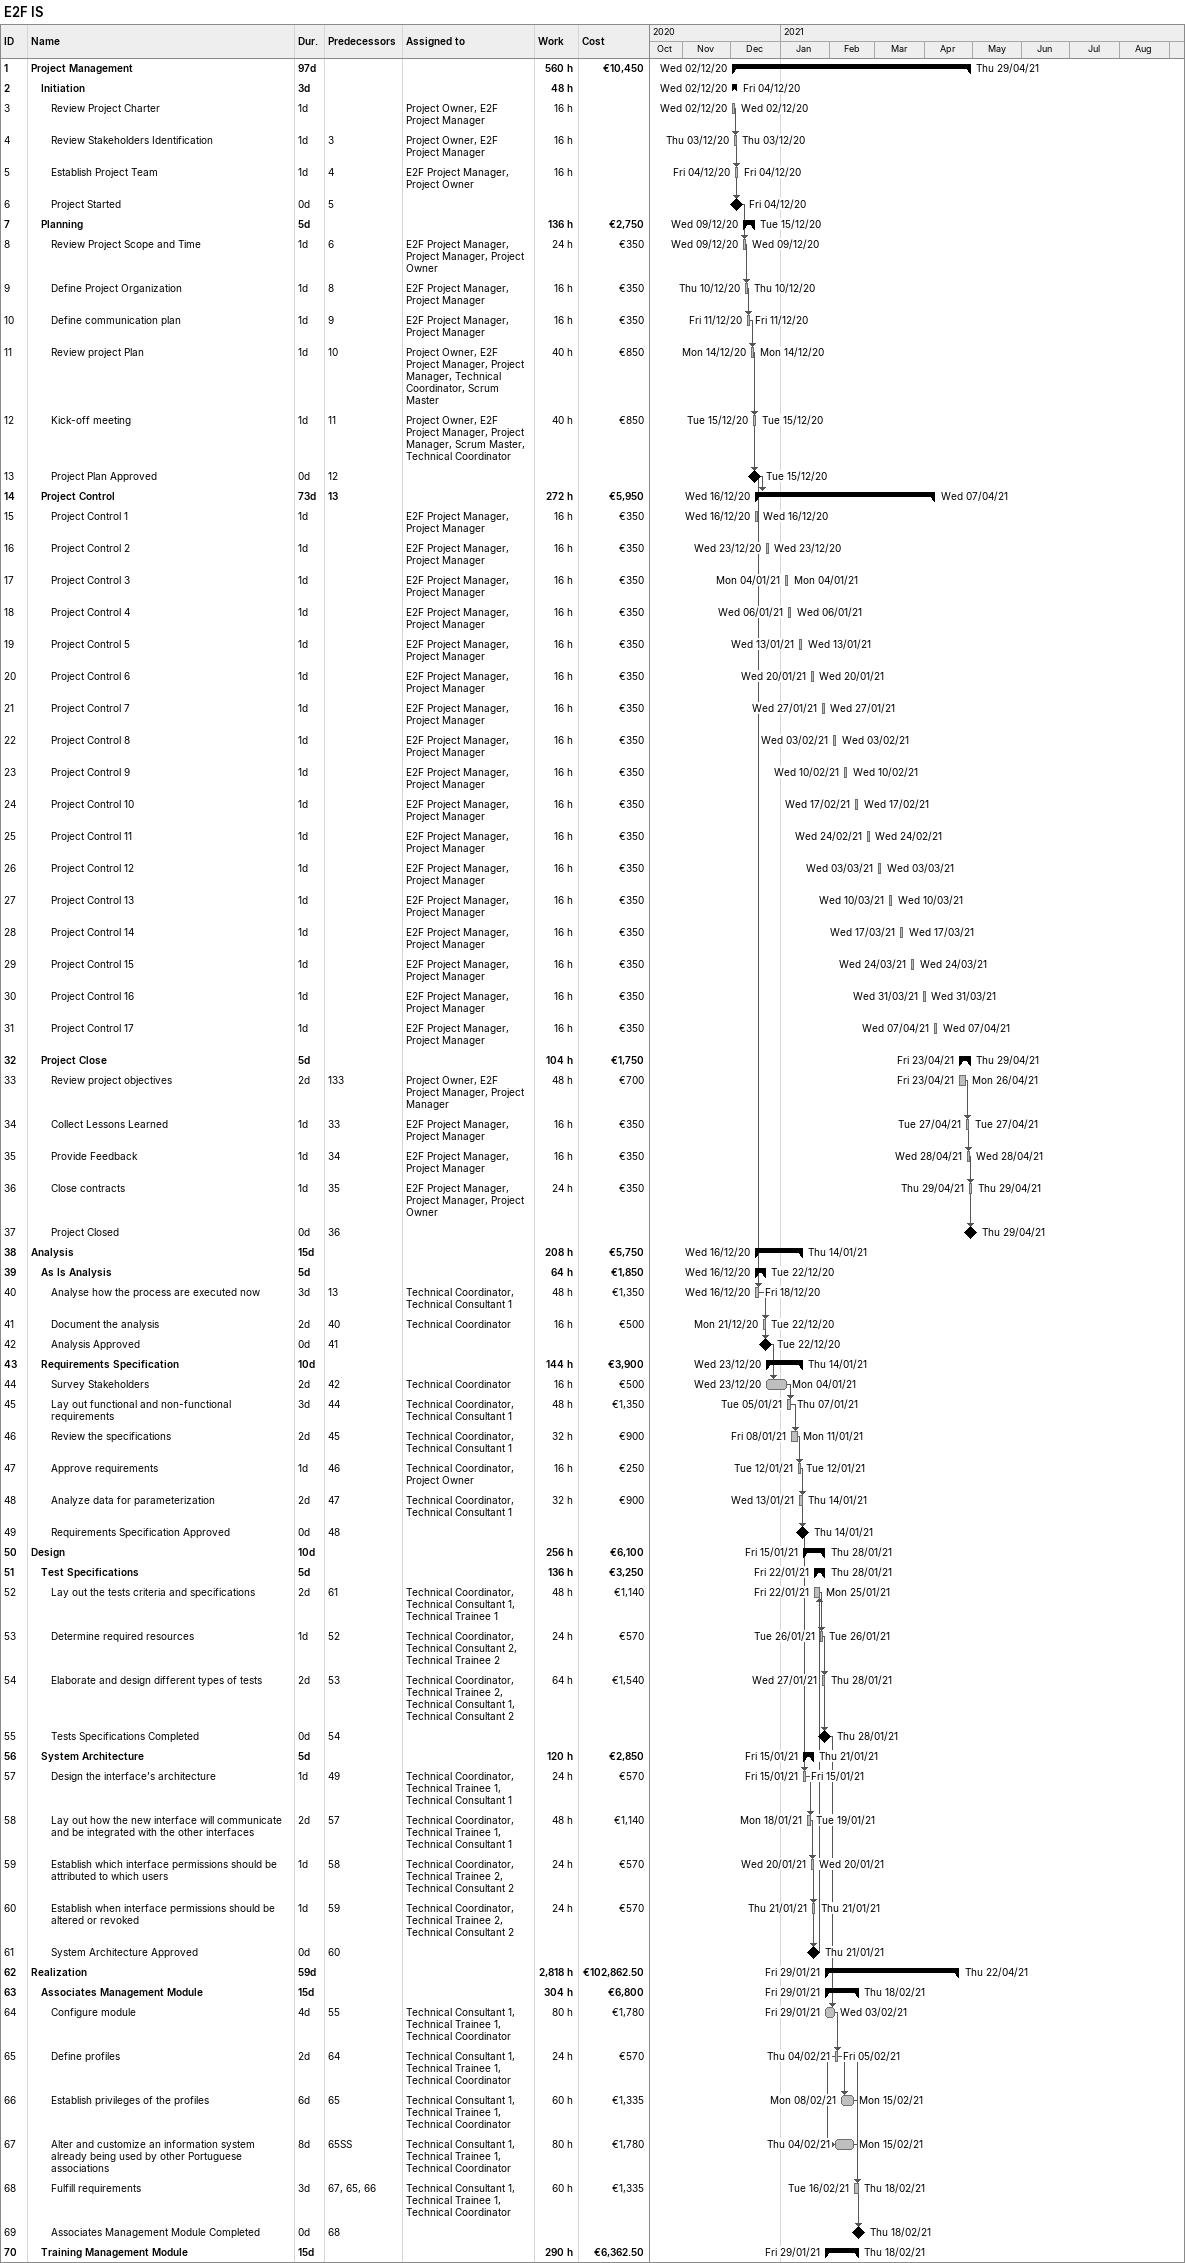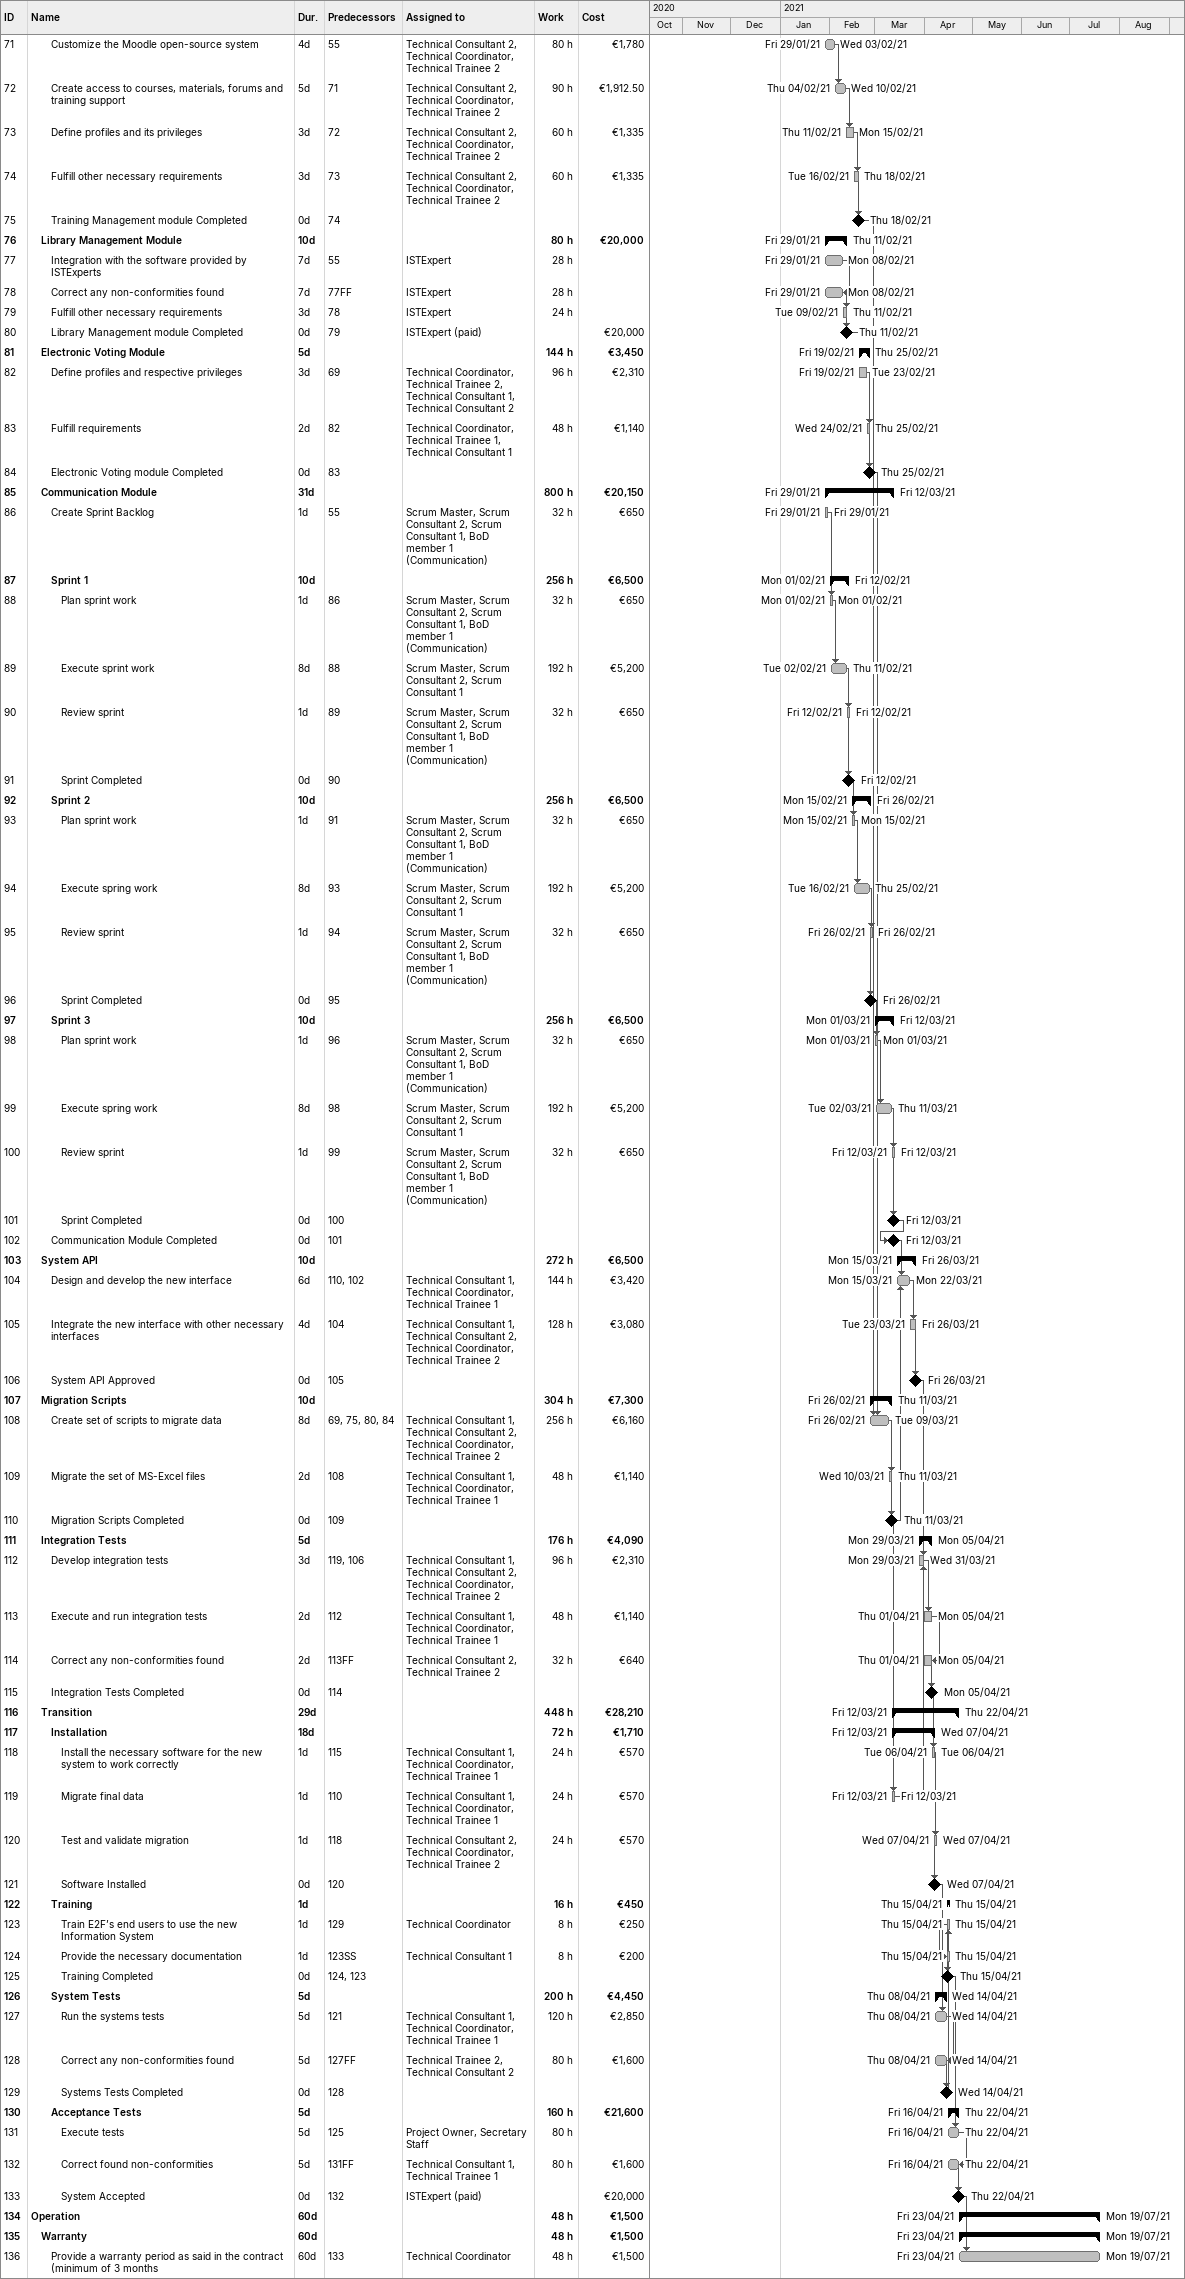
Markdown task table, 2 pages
E2F IS

| ID | Level | Task | Duration | Start | Finish | Predecessors | Resources | Work (h) | Cost (€) |
|---|---|---|---|---|---|---|---|---|---|
| 1 | 1 | **Project Management** | 97d | 2020-12-02 | 2021-04-29 |  |  | 560 | 10450 |
| 2 | 2 | **Initiation** | 3d | 2020-12-02 | 2020-12-04 |  |  | 48 |  |
| 3 | 3 | Review Project Charter | 1d | 2020-12-02 | 2020-12-02 |  | Project Owner, E2F Project Manager | 16 |  |
| 4 | 3 | Review Stakeholders Identification | 1d | 2020-12-03 | 2020-12-03 | 3 | Project Owner, E2F Project Manager | 16 |  |
| 5 | 3 | Establish Project Team | 1d | 2020-12-04 | 2020-12-04 | 4 | E2F Project Manager, Project Owner | 16 |  |
| 6 | 3 | Project Started | 0d | 2020-12-04 | 2020-12-04 | 5 |  |  |  |
| 7 | 2 | **Planning** | 5d | 2020-12-09 | 2020-12-15 |  |  | 136 | 2750 |
| 8 | 3 | Review Project Scope and Time | 1d | 2020-12-09 | 2020-12-09 | 6 | E2F Project Manager, Project Manager, Project Owner | 24 | 350 |
| 9 | 3 | Define Project Organization | 1d | 2020-12-10 | 2020-12-10 | 8 | E2F Project Manager, Project Manager | 16 | 350 |
| 10 | 3 | Define communication plan | 1d | 2020-12-11 | 2020-12-11 | 9 | E2F Project Manager, Project Manager | 16 | 350 |
| 11 | 3 | Review project Plan | 1d | 2020-12-14 | 2020-12-14 | 10 | Project Owner, E2F Project Manager, Project Manager, Technical Coordinator, Scrum Master | 40 | 850 |
| 12 | 3 | Kick-off meeting | 1d | 2020-12-15 | 2020-12-15 | 11 | Project Owner, E2F Project Manager, Project Manager, Scrum Master, Technical Coordinator | 40 | 850 |
| 13 | 3 | Project Plan Approved | 0d | 2020-12-15 | 2020-12-15 | 12 |  |  |  |
| 14 | 2 | **Project Control** | 73d | 2020-12-16 | 2021-04-07 | 13 |  | 272 | 5950 |
| 15 | 3 | Project Control 1 | 1d | 2020-12-16 | 2020-12-16 |  | E2F Project Manager, Project Manager | 16 | 350 |
| 16 | 3 | Project Control 2 | 1d | 2020-12-23 | 2020-12-23 |  | E2F Project Manager, Project Manager | 16 | 350 |
| 17 | 3 | Project Control 3 | 1d | 2021-01-04 | 2021-01-04 |  | E2F Project Manager, Project Manager | 16 | 350 |
| 18 | 3 | Project Control 4 | 1d | 2021-01-06 | 2021-01-06 |  | E2F Project Manager, Project Manager | 16 | 350 |
| 19 | 3 | Project Control 5 | 1d | 2021-01-13 | 2021-01-13 |  | E2F Project Manager, Project Manager | 16 | 350 |
| 20 | 3 | Project Control 6 | 1d | 2021-01-20 | 2021-01-20 |  | E2F Project Manager, Project Manager | 16 | 350 |
| 21 | 3 | Project Control 7 | 1d | 2021-01-27 | 2021-01-27 |  | E2F Project Manager, Project Manager | 16 | 350 |
| 22 | 3 | Project Control 8 | 1d | 2021-02-03 | 2021-02-03 |  | E2F Project Manager, Project Manager | 16 | 350 |
| 23 | 3 | Project Control 9 | 1d | 2021-02-10 | 2021-02-10 |  | E2F Project Manager, Project Manager | 16 | 350 |
| 24 | 3 | Project Control 10 | 1d | 2021-02-17 | 2021-02-17 |  | E2F Project Manager, Project Manager | 16 | 350 |
| 25 | 3 | Project Control 11 | 1d | 2021-02-24 | 2021-02-24 |  | E2F Project Manager, Project Manager | 16 | 350 |
| 26 | 3 | Project Control 12 | 1d | 2021-03-03 | 2021-03-03 |  | E2F Project Manager, Project Manager | 16 | 350 |
| 27 | 3 | Project Control 13 | 1d | 2021-03-10 | 2021-03-10 |  | E2F Project Manager, Project Manager | 16 | 350 |
| 28 | 3 | Project Control 14 | 1d | 2021-03-17 | 2021-03-17 |  | E2F Project Manager, Project Manager | 16 | 350 |
| 29 | 3 | Project Control 15 | 1d | 2021-03-24 | 2021-03-24 |  | E2F Project Manager, Project Manager | 16 | 350 |
| 30 | 3 | Project Control 16 | 1d | 2021-03-31 | 2021-03-31 |  | E2F Project Manager, Project Manager | 16 | 350 |
| 31 | 3 | Project Control 17 | 1d | 2021-04-07 | 2021-04-07 |  | E2F Project Manager, Project Manager | 16 | 350 |
| 32 | 2 | **Project Close** | 5d | 2021-04-23 | 2021-04-29 |  |  | 104 | 1750 |
| 33 | 3 | Review project objectives | 2d | 2021-04-23 | 2021-04-26 | 133 | Project Owner, E2F Project Manager, Project Manager | 48 | 700 |
| 34 | 3 | Collect Lessons Learned | 1d | 2021-04-27 | 2021-04-27 | 33 | E2F Project Manager, Project Manager | 16 | 350 |
| 35 | 3 | Provide Feedback | 1d | 2021-04-28 | 2021-04-28 | 34 | E2F Project Manager, Project Manager | 16 | 350 |
| 36 | 3 | Close contracts | 1d | 2021-04-29 | 2021-04-29 | 35 | E2F Project Manager, Project Manager, Project Owner | 24 | 350 |
| 37 | 3 | Project Closed | 0d | 2021-04-29 | 2021-04-29 | 36 |  |  |  |
| 38 | 1 | **Analysis** | 15d | 2020-12-16 | 2021-01-14 |  |  | 208 | 5750 |
| 39 | 2 | **As Is Analysis** | 5d | 2020-12-16 | 2020-12-22 |  |  | 64 | 1850 |
| 40 | 3 | Analyse how the process are executed now | 3d | 2020-12-16 | 2020-12-18 | 13 | Technical Coordinator, Technical Consultant 1 | 48 | 1350 |
| 41 | 3 | Document the analysis | 2d | 2020-12-21 | 2020-12-22 | 40 | Technical Coordinator | 16 | 500 |
| 42 | 3 | Analysis Approved | 0d | 2020-12-22 | 2020-12-22 | 41 |  |  |  |
| 43 | 2 | **Requirements Specification** | 10d | 2020-12-23 | 2021-01-14 |  |  | 144 | 3900 |
| 44 | 3 | Survey Stakeholders | 2d | 2020-12-23 | 2021-01-04 | 42 | Technical Coordinator | 16 | 500 |
| 45 | 3 | Lay out functional and non-functional requirements | 3d | 2021-01-05 | 2021-01-07 | 44 | Technical Coordinator, Technical Consultant 1 | 48 | 1350 |
| 46 | 3 | Review the specifications | 2d | 2021-01-08 | 2021-01-11 | 45 | Technical Coordinator, Technical Consultant 1 | 32 | 900 |
| 47 | 3 | Approve requirements | 1d | 2021-01-12 | 2021-01-12 | 46 | Technical Coordinator, Project Owner | 16 | 250 |
| 48 | 3 | Analyze data for parameterization | 2d | 2021-01-13 | 2021-01-14 | 47 | Technical Coordinator, Technical Consultant 1 | 32 | 900 |
| 49 | 3 | Requirements Specification Approved | 0d | 2021-01-14 | 2021-01-14 | 48 |  |  |  |
| 50 | 1 | **Design** | 10d | 2021-01-15 | 2021-01-28 |  |  | 256 | 6100 |
| 51 | 2 | **Test Specifications** | 5d | 2021-01-22 | 2021-01-28 |  |  | 136 | 3250 |
| 52 | 3 | Lay out the tests criteria and specifications | 2d | 2021-01-22 | 2021-01-25 | 61 | Technical Coordinator, Technical Consultant 1, Technical Trainee 1 | 48 | 1140 |
| 53 | 3 | Determine required resources | 1d | 2021-01-26 | 2021-01-26 | 52 | Technical Coordinator, Technical Consultant 2, Technical Trainee 2 | 24 | 570 |
| 54 | 3 | Elaborate and design different types of tests | 2d | 2021-01-27 | 2021-01-28 | 53 | Technical Coordinator, Technical Trainee 2, Technical Consultant 1, Technical Consultant 2 | 64 | 1540 |
| 55 | 3 | Tests Specifications Completed | 0d | 2021-01-28 | 2021-01-28 | 54 |  |  |  |
| 56 | 2 | **System Architecture** | 5d | 2021-01-15 | 2021-01-21 |  |  | 120 | 2850 |
| 57 | 3 | Design the interface’s architecture | 1d | 2021-01-15 | 2021-01-15 | 49 | Technical Coordinator, Technical Trainee 1, Technical Consultant 1 | 24 | 570 |
| 58 | 3 | Lay out how the new interface will communicate and be integrated with the other interfaces | 2d | 2021-01-18 | 2021-01-19 | 57 | Technical Coordinator, Technical Trainee 1, Technical Consultant 1 | 48 | 1140 |
| 59 | 3 | Establish which interface permissions should be attributed to which users | 1d | 2021-01-20 | 2021-01-20 | 58 | Technical Coordinator, Technical Trainee 2, Technical Consultant 2 | 24 | 570 |
| 60 | 3 | Establish when interface permissions should be altered or revoked | 1d | 2021-01-21 | 2021-01-21 | 59 | Technical Coordinator, Technical Trainee 2, Technical Consultant 2 | 24 | 570 |
| 61 | 3 | System Architecture Approved | 0d | 2021-01-21 | 2021-01-21 | 60 |  |  |  |
| 62 | 1 | **Realization** | 59d | 2021-01-29 | 2021-04-22 |  |  | 2818 | 102862.50 |
| 63 | 2 | **Associates Management Module** | 15d | 2021-01-29 | 2021-02-18 |  |  | 304 | 6800 |
| 64 | 3 | Configure module | 4d | 2021-01-29 | 2021-02-03 | 55 | Technical Consultant 1, Technical Trainee 1, Technical Coordinator | 80 | 1780 |
| 65 | 3 | Define profiles | 2d | 2021-02-04 | 2021-02-05 | 64 | Technical Consultant 1, Technical Trainee 1, Technical Coordinator | 24 | 570 |
| 66 | 3 | Establish privileges of the profiles | 6d | 2021-02-08 | 2021-02-15 | 65 | Technical Consultant 1, Technical Trainee 1, Technical Coordinator | 60 | 1335 |
| 67 | 3 | Alter and customize an information system already being used by other Portuguese associations | 8d | 2021-02-04 | 2021-02-15 | 65SS | Technical Consultant 1, Technical Trainee 1, Technical Coordinator | 80 | 1780 |
| 68 | 3 | Fulfill requirements | 3d | 2021-02-16 | 2021-02-18 | 67, 65, 66 | Technical Consultant 1, Technical Trainee 1, Technical Coordinator | 60 | 1335 |
| 69 | 3 | Associates Management Module Completed | 0d | 2021-02-18 | 2021-02-18 | 68 |  |  |  |
| 70 | 2 | **Training Management Module** | 15d | 2021-01-29 | 2021-02-18 |  |  | 290 | 6362.50 |
| 71 | 3 | Customize the Moodle open-source system | 4d | 2021-01-29 | 2021-02-03 | 55 | Technical Consultant 2, Technical Coordinator, Technical Trainee 2 | 80 | 1780 |
| 72 | 3 | Create access to courses, materials, forums and training support | 5d | 2021-02-04 | 2021-02-10 | 71 | Technical Consultant 2, Technical Coordinator, Technical Trainee 2 | 90 | 1912.50 |
| 73 | 3 | Define profiles and its privileges | 3d | 2021-02-11 | 2021-02-15 | 72 | Technical Consultant 2, Technical Coordinator, Technical Trainee 2 | 60 | 1335 |
| 74 | 3 | Fulfill other necessary requirements | 3d | 2021-02-16 | 2021-02-18 | 73 | Technical Consultant 2, Technical Coordinator, Technical Trainee 2 | 60 | 1335 |
| 75 | 3 | Training Management module Completed | 0d | 2021-02-18 | 2021-02-18 | 74 |  |  |  |
| 76 | 2 | **Library Management Module** | 10d | 2021-01-29 | 2021-02-11 |  |  | 80 | 20000 |
| 77 | 3 | Integration with the software provided by ISTExperts | 7d | 2021-01-29 | 2021-02-08 | 55 | ISTExpert | 28 |  |
| 78 | 3 | Correct any non-conformities found | 7d | 2021-01-29 | 2021-02-08 | 77FF | ISTExpert | 28 |  |
| 79 | 3 | Fulfill other necessary requirements | 3d | 2021-02-09 | 2021-02-11 | 78 | ISTExpert | 24 |  |
| 80 | 3 | Library Management module Completed | 0d | 2021-02-11 | 2021-02-11 | 79 | ISTExpert (paid) |  | 20000 |
| 81 | 2 | **Electronic Voting Module** | 5d | 2021-02-19 | 2021-02-25 |  |  | 144 | 3450 |
| 82 | 3 | Define profiles and respective privileges | 3d | 2021-02-19 | 2021-02-23 | 69 | Technical Coordinator, Technical Trainee 2, Technical Consultant 1, Technical Consultant 2 | 96 | 2310 |
| 83 | 3 | Fulfill requirements | 2d | 2021-02-24 | 2021-02-25 | 82 | Technical Coordinator, Technical Trainee 1, Technical Consultant 1 | 48 | 1140 |
| 84 | 3 | Electronic Voting module Completed | 0d | 2021-02-25 | 2021-02-25 | 83 |  |  |  |
| 85 | 2 | **Communication Module** | 31d | 2021-01-29 | 2021-03-12 |  |  | 800 | 20150 |
| 86 | 3 | Create Sprint Backlog | 1d | 2021-01-29 | 2021-01-29 | 55 | Scrum Master, Scrum Consultant 2, Scrum Consultant 1, BoD member 1 (Communication) | 32 | 650 |
| 87 | 3 | **Sprint 1** | 10d | 2021-02-01 | 2021-02-12 |  |  | 256 | 6500 |
| 88 | 4 | Plan sprint work | 1d | 2021-02-01 | 2021-02-01 | 86 | Scrum Master, Scrum Consultant 2, Scrum Consultant 1, BoD member 1 (Communication) | 32 | 650 |
| 89 | 4 | Execute sprint work | 8d | 2021-02-02 | 2021-02-11 | 88 | Scrum Master, Scrum Consultant 2, Scrum Consultant 1 | 192 | 5200 |
| 90 | 4 | Review sprint | 1d | 2021-02-12 | 2021-02-12 | 89 | Scrum Master, Scrum Consultant 2, Scrum Consultant 1, BoD member 1 (Communication) | 32 | 650 |
| 91 | 4 | Sprint Completed | 0d | 2021-02-12 | 2021-02-12 | 90 |  |  |  |
| 92 | 3 | **Sprint 2** | 10d | 2021-02-15 | 2021-02-26 |  |  | 256 | 6500 |
| 93 | 4 | Plan sprint work | 1d | 2021-02-15 | 2021-02-15 | 91 | Scrum Master, Scrum Consultant 2, Scrum Consultant 1, BoD member 1 (Communication) | 32 | 650 |
| 94 | 4 | Execute spring work | 8d | 2021-02-16 | 2021-02-25 | 93 | Scrum Master, Scrum Consultant 2, Scrum Consultant 1 | 192 | 5200 |
| 95 | 4 | Review sprint | 1d | 2021-02-26 | 2021-02-26 | 94 | Scrum Master, Scrum Consultant 2, Scrum Consultant 1, BoD member 1 (Communication) | 32 | 650 |
| 96 | 4 | Sprint Completed | 0d | 2021-02-26 | 2021-02-26 | 95 |  |  |  |
| 97 | 3 | **Sprint 3** | 10d | 2021-03-01 | 2021-03-12 |  |  | 256 | 6500 |
| 98 | 4 | Plan sprint work | 1d | 2021-03-01 | 2021-03-01 | 96 | Scrum Master, Scrum Consultant 2, Scrum Consultant 1, BoD member 1 (Communication) | 32 | 650 |
| 99 | 4 | Execute spring work | 8d | 2021-03-02 | 2021-03-11 | 98 | Scrum Master, Scrum Consultant 2, Scrum Consultant 1 | 192 | 5200 |
| 100 | 4 | Review sprint | 1d | 2021-03-12 | 2021-03-12 | 99 | Scrum Master, Scrum Consultant 2, Scrum Consultant 1, BoD member 1 (Communication) | 32 | 650 |
| 101 | 4 | Sprint Completed | 0d | 2021-03-12 | 2021-03-12 | 100 |  |  |  |
| 102 | 3 | Communication Module Completed | 0d | 2021-03-12 | 2021-03-12 | 101 |  |  |  |
| 103 | 2 | **System API** | 10d | 2021-03-15 | 2021-03-26 |  |  | 272 | 6500 |
| 104 | 3 | Design and develop the new interface | 6d | 2021-03-15 | 2021-03-22 | 110, 102 | Technical Consultant 1, Technical Coordinator, Technical Trainee 1 | 144 | 3420 |
| 105 | 3 | Integrate the new interface with other necessary interfaces | 4d | 2021-03-23 | 2021-03-26 | 104 | Technical Consultant 1, Technical Consultant 2, Technical Coordinator, Technical Trainee 2 | 128 | 3080 |
| 106 | 3 | System API Approved | 0d | 2021-03-26 | 2021-03-26 | 105 |  |  |  |
| 107 | 2 | **Migration Scripts** | 10d | 2021-02-26 | 2021-03-11 |  |  | 304 | 7300 |
| 108 | 3 | Create set of scripts to migrate data | 8d | 2021-02-26 | 2021-03-09 | 69, 75, 80, 84 | Technical Consultant 1, Technical Consultant 2, Technical Coordinator, Technical Trainee 2 | 256 | 6160 |
| 109 | 3 | Migrate the set of MS-Excel files | 2d | 2021-03-10 | 2021-03-11 | 108 | Technical Consultant 1, Technical Coordinator, Technical Trainee 1 | 48 | 1140 |
| 110 | 3 | Migration Scripts Completed | 0d | 2021-03-11 | 2021-03-11 | 109 |  |  |  |
| 111 | 2 | **Integration Tests** | 5d | 2021-03-29 | 2021-04-05 |  |  | 176 | 4090 |
| 112 | 3 | Develop integration tests | 3d | 2021-03-29 | 2021-03-31 | 119, 106 | Technical Consultant 1, Technical Consultant 2, Technical Coordinator, Technical Trainee 2 | 96 | 2310 |
| 113 | 3 | Execute and run integration tests | 2d | 2021-04-01 | 2021-04-05 | 112 | Technical Consultant 1, Technical Coordinator, Technical Trainee 1 | 48 | 1140 |
| 114 | 3 | Correct any non-conformities found | 2d | 2021-04-01 | 2021-04-05 | 113FF | Technical Consultant 2, Technical Trainee 2 | 32 | 640 |
| 115 | 3 | Integration Tests Completed | 0d | 2021-04-05 | 2021-04-05 | 114 |  |  |  |
| 116 | 2 | **Transition** | 29d | 2021-03-12 | 2021-04-22 |  |  | 448 | 28210 |
| 117 | 3 | **Installation** | 18d | 2021-03-12 | 2021-04-07 |  |  | 72 | 1710 |
| 118 | 4 | Install the necessary software for the new system to work correctly | 1d | 2021-04-06 | 2021-04-06 | 115 | Technical Consultant 1, Technical Coordinator, Technical Trainee 1 | 24 | 570 |
| 119 | 4 | Migrate final data | 1d | 2021-03-12 | 2021-03-12 | 110 | Technical Consultant 1, Technical Coordinator, Technical Trainee 1 | 24 | 570 |
| 120 | 4 | Test and validate migration | 1d | 2021-04-07 | 2021-04-07 | 118 | Technical Consultant 2, Technical Coordinator, Technical Trainee 2 | 24 | 570 |
| 121 | 4 | Software Installed | 0d | 2021-04-07 | 2021-04-07 | 120 |  |  |  |
| 122 | 3 | **Training** | 1d | 2021-04-15 | 2021-04-15 |  |  | 16 | 450 |
| 123 | 4 | Train E2F’s end users to use the new Information System | 1d | 2021-04-15 | 2021-04-15 | 129 | Technical Coordinator | 8 | 250 |
| 124 | 4 | Provide the necessary documentation | 1d | 2021-04-15 | 2021-04-15 | 123SS | Technical Consultant 1 | 8 | 200 |
| 125 | 4 | Training Completed | 0d | 2021-04-15 | 2021-04-15 | 124, 123 |  |  |  |
| 126 | 3 | **System Tests** | 5d | 2021-04-08 | 2021-04-14 |  |  | 200 | 4450 |
| 127 | 4 | Run the systems tests | 5d | 2021-04-08 | 2021-04-14 | 121 | Technical Consultant 1, Technical Coordinator, Technical Trainee 1 | 120 | 2850 |
| 128 | 4 | Correct any non-conformities found | 5d | 2021-04-08 | 2021-04-14 | 127FF | Technical Trainee 2, Technical Consultant 2 | 80 | 1600 |
| 129 | 4 | Systems Tests Completed | 0d | 2021-04-14 | 2021-04-14 | 128 |  |  |  |
| 130 | 3 | **Acceptance Tests** | 5d | 2021-04-16 | 2021-04-22 |  |  | 160 | 21600 |
| 131 | 4 | Execute tests | 5d | 2021-04-16 | 2021-04-22 | 125 | Project Owner, Secretary Staff | 80 |  |
| 132 | 4 | Correct found non-conformities | 5d | 2021-04-16 | 2021-04-22 | 131FF | Technical Consultant 1, Technical Trainee 1 | 80 | 1600 |
| 133 | 4 | System Accepted | 0d | 2021-04-22 | 2021-04-22 | 132 | ISTExpert (paid) |  | 20000 |
| 134 | 1 | **Operation** | 60d | 2021-04-23 | 2021-07-19 |  |  | 48 | 1500 |
| 135 | 2 | **Warranty** | 60d | 2021-04-23 | 2021-07-19 |  |  | 48 | 1500 |
| 136 | 3 | Provide a warranty period as said in the contract (minimum of 3 months | 60d | 2021-04-23 | 2021-07-19 | 133 | Technical Coordinator | 48 | 1500 |
